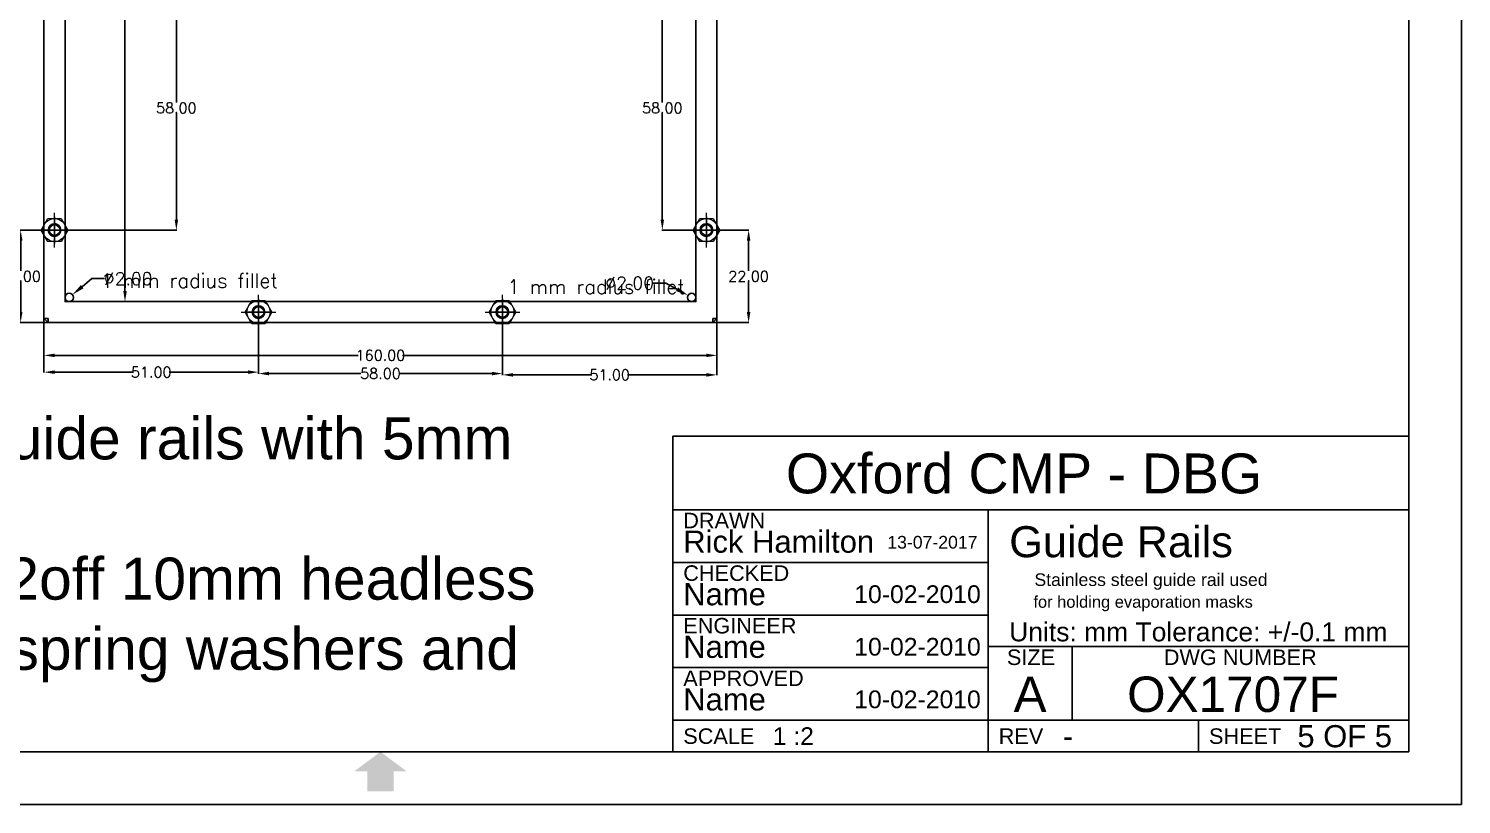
# Model space of a CAD drawing. Header units: millimetres. Extents: x -257 to 257, y -194 to 194.
# Drawn here: x -83.6 to 257, y -194.5 to -10.1 of the extents above; entities that cross this region are included whole.
import ezdxf

# ---------------------------------------------------------------- set-up
doc = ezdxf.new("R2010")
doc.units = ezdxf.units.MM
doc.linetypes.add('CENTER', pattern=[50.8, 31.75, -6.35, 6.35, -6.35])
doc.linetypes.add('HIDDEN', pattern=[9.525, 6.35, -3.175])
for name, color, linetype in [('border', 5, 'Continuous'), ('Guide dimensions', 7, 'Continuous'), ('Guide M3 Nuts', 7, 'Continuous'), ('Guide M3 Threaded Bars', 7, 'Continuous'), ('Guide rails', 7, 'Continuous')]:
    doc.layers.add(name, color=color, linetype=linetype)
doc.styles.add('Arial', font='arial.ttf')
doc.styles.add('Arial_Bold', font='arial.ttf')
doc.styles.get("Standard").update_dxf_attribs({"font": 'txt_____.ttf'})
doc.dimstyles.new('COPY_1_OF_STANDARD', dxfattribs={"dimtxt": 2.5, "dimasz": 2.5, "dimexe": 0.09, "dimexo": 0.031, "dimgap": 0.045, "dimtad": 0, "dimtih": 1, "dimtoh": 1, "dimzin": 0, "dimdsep": 46, "dimtxsty": 'Standard', "dimsah": 1, "dimcen": 0, "dimadec": 0, "dimazin": 0, "dimtfac": 1, "dimtdec": 4, "dimtofl": 0, "dimtmove": 0, "dimatfit": 3, "dimfxl": 1, "dimtfillclr": 256, "dimtolj": 1, "dimtzin": 0, "dimarcsym": 0})
doc.dimstyles.get("Standard").update_dxf_attribs({"dimtxt": 3, "dimasz": 3, "dimexe": 0.18, "dimexo": 0.063, "dimgap": 0.09, "dimtad": 0, "dimtih": 1, "dimtoh": 1, "dimzin": 0, "dimdsep": 46, "dimtxsty": 'Standard', "dimsah": 1, "dimcen": 0, "dimadec": 0, "dimazin": 0, "dimtfac": 1, "dimtdec": 4, "dimtofl": 0, "dimtmove": 0, "dimatfit": 3, "dimfxl": 1, "dimtolj": 1, "dimtzin": 0, "dimarcsym": 0})

# ---------------------------------------------------------------- blocks, each defined once
blk = doc.blocks.new('*D82')
at = {"layer": 'Defpoints', "color": 0, "transparency": 16777216}
for p in [(-74.77, -74.64), (-73.23, -73.36)]:
    blk.add_point(p, dxfattribs=at)
at = {"layer": 'Guide dimensions', "color": 0, "linetype": 'ByBlock', "lineweight": -2, "transparency": 16777216}
for p, q in [((-68.6, -69.55), (-70.91, -71.46)), ((-65.6, -69.55), (-68.6, -69.55))]:
    blk.add_line(p, q, dxfattribs=at)
at = {"layer": 'Guide dimensions', "color": 0, "transparency": 16777216}
blk.add_solid([(-71.23, -71.07), (-70.6, -71.84), (-73.23, -73.36)], dxfattribs=at)
at = {"layer": 'Guide dimensions', "color": 0, "transparency": 16777216, "insert": (-59.97, -69.55), "char_height": 3, "attachment_point": 5}
blk.add_mtext('\\A1;∅2.00', dxfattribs=at)
blk = doc.blocks.new('*D83')
at = {"layer": 'Defpoints', "color": 0, "transparency": 16777216}
for p in [(73.13, -73.51), (74.87, -74.49)]:
    blk.add_point(p, dxfattribs=at)
at = {"layer": 'Guide dimensions', "color": 0, "linetype": 'ByBlock', "lineweight": -2, "transparency": 16777216}
for p, q in [((64.88, -70.6), (67.88, -70.6)), ((67.88, -70.6), (70.5, -72.06))]:
    blk.add_line(p, q, dxfattribs=at)
at = {"layer": 'Guide dimensions', "color": 0, "transparency": 16777216}
blk.add_solid([(70.75, -71.62), (70.26, -72.5), (73.13, -73.51)], dxfattribs=at)
at = {"layer": 'Guide dimensions', "color": 0, "transparency": 16777216, "insert": (59.26, -70.6), "char_height": 3, "attachment_point": 5}
blk.add_mtext('\\A1;∅2.00', dxfattribs=at)
blk = doc.blocks.new('*D96')
at = {"layer": 'Defpoints', "color": 0, "transparency": 16777216}
for p in [(-79, 75), (-104.59, -80), (-79, -80)]:
    blk.add_point(p, dxfattribs=at)
at = {"layer": 'Guide dimensions', "color": 0, "linetype": 'ByBlock', "lineweight": -2, "transparency": 16777216}
for p, q in [((-79.03, 75), (-104.68, 75)), ((-104.59, 72.5), (-104.59, -1.18)), ((-104.59, -77.5), (-104.59, -3.82)), ((-79.03, -80), (-104.68, -80))]:
    blk.add_line(p, q, dxfattribs=at)
at = {"layer": 'Guide dimensions', "color": 0, "transparency": 16777216}
for points in [[(-105, 72.5), (-104.17, 72.5), (-104.59, 75)], [(-105, -77.5), (-104.17, -77.5), (-104.59, -80)]]:
    blk.add_solid(points, dxfattribs=at)
at = {"layer": 'Guide dimensions', "color": 0, "transparency": 16777216, "insert": (-104.59, -2.5), "char_height": 2.5, "attachment_point": 5}
blk.add_mtext('\\A1;155.00', dxfattribs=at)
blk = doc.blocks.new('*D97')
at = {"layer": 'Defpoints', "color": 0, "transparency": 16777216}
for p in [(-76, 75), (-75, -75), (-60.74, -75)]:
    blk.add_point(p, dxfattribs=at)
at = {"layer": 'Guide dimensions', "color": 0, "linetype": 'ByBlock', "lineweight": -2, "transparency": 16777216}
for p, q in [((-75.97, 75), (-60.65, 75)), ((-60.74, 72.5), (-60.74, 1.32)), ((-60.74, -72.5), (-60.74, -1.32)), ((-74.97, -75), (-60.65, -75))]:
    blk.add_line(p, q, dxfattribs=at)
at = {"layer": 'Guide dimensions', "color": 0, "transparency": 16777216}
for points in [[(-61.15, 72.5), (-60.32, 72.5), (-60.74, 75)], [(-61.15, -72.5), (-60.32, -72.5), (-60.74, -75)]]:
    blk.add_solid(points, dxfattribs=at)
at = {"layer": 'Guide dimensions', "color": 0, "transparency": 16777216, "insert": (-60.74, 0), "char_height": 2.5, "attachment_point": 5}
blk.add_mtext('\\A1;150.00', dxfattribs=at)
blk = doc.blocks.new('*D98')
at = {"layer": 'Defpoints', "color": 0, "transparency": 16777216}
for p in [(-80, -79), (80, -79), (80, -87.79)]:
    blk.add_point(p, dxfattribs=at)
at = {"layer": 'Guide dimensions', "color": 0, "linetype": 'ByBlock', "lineweight": -2, "transparency": 16777216}
for p, q in [((-80, -79.03), (-80, -87.88)), ((80, -79.03), (80, -87.88)), ((-77.5, -87.79), (-5.28, -87.79)), ((77.5, -87.79), (5.28, -87.79))]:
    blk.add_line(p, q, dxfattribs=at)
at = {"layer": 'Guide dimensions', "color": 0, "transparency": 16777216}
for points in [[(-77.5, -87.38), (-77.5, -88.21), (-80, -87.79)], [(77.5, -87.38), (77.5, -88.21), (80, -87.79)]]:
    blk.add_solid(points, dxfattribs=at)
at = {"layer": 'Guide dimensions', "color": 0, "transparency": 16777216, "insert": (0, -87.79), "char_height": 2.5, "attachment_point": 5}
blk.add_mtext('\\A1;160.00', dxfattribs=at)
blk = doc.blocks.new('*D100')
at = {"layer": 'Defpoints', "color": 0, "transparency": 16777216}
for p in [(-77.5, 0), (-77.5, -58), (-48.53, -58)]:
    blk.add_point(p, dxfattribs=at)
at = {"layer": 'Guide dimensions', "color": 0, "linetype": 'ByBlock', "lineweight": -2, "transparency": 16777216}
for p, q in [((-77.47, 0), (-48.44, 0)), ((-48.53, -2.5), (-48.53, -27.68)), ((-48.53, -55.5), (-48.53, -30.32)), ((-77.47, -58), (-48.44, -58))]:
    blk.add_line(p, q, dxfattribs=at)
at = {"layer": 'Guide dimensions', "color": 0, "transparency": 16777216}
for points in [[(-48.94, -2.5), (-48.11, -2.5), (-48.53, 0)], [(-48.94, -55.5), (-48.11, -55.5), (-48.53, -58)]]:
    blk.add_solid(points, dxfattribs=at)
at = {"layer": 'Guide dimensions', "color": 0, "transparency": 16777216, "insert": (-48.53, -29), "char_height": 2.5, "attachment_point": 5}
blk.add_mtext('\\A1;58.00', dxfattribs=at)
blk = doc.blocks.new('*D101')
at = {"layer": 'Defpoints', "color": 0, "transparency": 16777216}
for p in [(-77.5, -58), (-85.54, -80), (-79, -80)]:
    blk.add_point(p, dxfattribs=at)
at = {"layer": 'Guide dimensions', "color": 0, "linetype": 'ByBlock', "lineweight": -2, "transparency": 16777216}
for p, q in [((-77.53, -58), (-85.63, -58)), ((-85.54, -60.5), (-85.54, -67.68)), ((-85.54, -77.5), (-85.54, -70.32)), ((-79.03, -80), (-85.63, -80))]:
    blk.add_line(p, q, dxfattribs=at)
at = {"layer": 'Guide dimensions', "color": 0, "transparency": 16777216}
for points in [[(-85.96, -60.5), (-85.12, -60.5), (-85.54, -58)], [(-85.96, -77.5), (-85.12, -77.5), (-85.54, -80)]]:
    blk.add_solid(points, dxfattribs=at)
at = {"layer": 'Guide dimensions', "color": 0, "transparency": 16777216, "insert": (-85.54, -69), "char_height": 2.5, "attachment_point": 5}
blk.add_mtext('\\A1;22.00', dxfattribs=at)
blk = doc.blocks.new('*D103')
at = {"layer": 'Defpoints', "color": 0, "transparency": 16777216}
for p in [(-29, -77.5), (-80, -79), (-29, -91.77)]:
    blk.add_point(p, dxfattribs=at)
at = {"layer": 'Guide dimensions', "color": 0, "linetype": 'ByBlock', "lineweight": -2, "transparency": 16777216}
for p, q in [((-29, -77.53), (-29, -91.86)), ((-80, -79.03), (-80, -91.86)), ((-77.5, -91.77), (-58.74, -91.77)), ((-31.5, -91.77), (-50.26, -91.77))]:
    blk.add_line(p, q, dxfattribs=at)
at = {"layer": 'Guide dimensions', "color": 0, "transparency": 16777216}
for points in [[(-77.5, -91.36), (-77.5, -92.19), (-80, -91.77)], [(-31.5, -91.36), (-31.5, -92.19), (-29, -91.77)]]:
    blk.add_solid(points, dxfattribs=at)
at = {"layer": 'Guide dimensions', "color": 0, "transparency": 16777216, "insert": (-54.5, -91.77), "char_height": 2.5, "attachment_point": 5}
blk.add_mtext('\\A1;51.00', dxfattribs=at)
blk = doc.blocks.new('*D104')
at = {"layer": 'Defpoints', "color": 0, "transparency": 16777216}
for p in [(-29, -77.53), (29, -77.5), (29, -92.11)]:
    blk.add_point(p, dxfattribs=at)
at = {"layer": 'Guide dimensions', "color": 0, "linetype": 'ByBlock', "lineweight": -2, "transparency": 16777216}
for p, q in [((-29, -77.56), (-29, -92.2)), ((29, -77.53), (29, -92.2)), ((-26.5, -92.11), (-4.66, -92.11)), ((26.5, -92.11), (4.66, -92.11))]:
    blk.add_line(p, q, dxfattribs=at)
at = {"layer": 'Guide dimensions', "color": 0, "transparency": 16777216}
for points in [[(-26.5, -91.69), (-26.5, -92.53), (-29, -92.11)], [(26.5, -91.69), (26.5, -92.53), (29, -92.11)]]:
    blk.add_solid(points, dxfattribs=at)
at = {"layer": 'Guide dimensions', "color": 0, "transparency": 16777216, "insert": (0, -92.11), "char_height": 2.5, "attachment_point": 5}
blk.add_mtext('\\A1;58.00', dxfattribs=at)
blk = doc.blocks.new('*D105')
at = {"layer": 'Defpoints', "color": 0, "transparency": 16777216}
for p in [(29, -77.5), (80, -79.03), (80, -92.42)]:
    blk.add_point(p, dxfattribs=at)
at = {"layer": 'Guide dimensions', "color": 0, "linetype": 'ByBlock', "lineweight": -2, "transparency": 16777216}
for p, q in [((29, -77.53), (29, -92.51)), ((80, -79.06), (80, -92.51)), ((31.5, -92.42), (50.26, -92.42)), ((77.5, -92.42), (58.74, -92.42))]:
    blk.add_line(p, q, dxfattribs=at)
at = {"layer": 'Guide dimensions', "color": 0, "transparency": 16777216}
for points in [[(31.5, -92), (31.5, -92.84), (29, -92.42)], [(77.5, -92), (77.5, -92.84), (80, -92.42)]]:
    blk.add_solid(points, dxfattribs=at)
at = {"layer": 'Guide dimensions', "color": 0, "transparency": 16777216, "insert": (54.5, -92.42), "char_height": 2.5, "attachment_point": 5}
blk.add_mtext('\\A1;51.00', dxfattribs=at)
blk = doc.blocks.new('*D108')
at = {"layer": 'Defpoints', "color": 0, "transparency": 16777216}
for p in [(77.5, 0), (67.02, -58), (77.5, -58)]:
    blk.add_point(p, dxfattribs=at)
at = {"layer": 'Guide dimensions', "color": 0, "linetype": 'ByBlock', "lineweight": -2, "transparency": 16777216}
for p, q in [((77.47, 0), (66.93, 0)), ((67.02, -2.5), (67.02, -27.68)), ((67.02, -55.5), (67.02, -30.32)), ((77.47, -58), (66.93, -58))]:
    blk.add_line(p, q, dxfattribs=at)
at = {"layer": 'Guide dimensions', "color": 0, "transparency": 16777216}
for points in [[(66.6, -2.5), (67.44, -2.5), (67.02, 0)], [(66.6, -55.5), (67.44, -55.5), (67.02, -58)]]:
    blk.add_solid(points, dxfattribs=at)
at = {"layer": 'Guide dimensions', "color": 0, "transparency": 16777216, "insert": (67.02, -29), "char_height": 2.5, "attachment_point": 5}
blk.add_mtext('\\A1;58.00', dxfattribs=at)
blk = doc.blocks.new('*D109')
at = {"layer": 'Defpoints', "color": 0, "transparency": 16777216}
for p in [(77.5, -58), (79, -80), (87.53, -80)]:
    blk.add_point(p, dxfattribs=at)
at = {"layer": 'Guide dimensions', "color": 0, "linetype": 'ByBlock', "lineweight": -2, "transparency": 16777216}
for p, q in [((77.53, -58), (87.62, -58)), ((87.53, -60.5), (87.53, -67.68)), ((87.53, -77.5), (87.53, -70.32)), ((79.03, -80), (87.62, -80))]:
    blk.add_line(p, q, dxfattribs=at)
at = {"layer": 'Guide dimensions', "color": 0, "transparency": 16777216}
for points in [[(87.11, -60.5), (87.95, -60.5), (87.53, -58)], [(87.11, -77.5), (87.95, -77.5), (87.53, -80)]]:
    blk.add_solid(points, dxfattribs=at)
at = {"layer": 'Guide dimensions', "color": 0, "transparency": 16777216, "insert": (87.53, -69), "char_height": 2.5, "attachment_point": 5}
blk.add_mtext('\\A1;22.00', dxfattribs=at)

msp = doc.modelspace()

# ---------------------------------------------------------------- linework, layer by layer
at = {"layer": 'border'}
for p, q in [((257, 194.5), (257, -194.5)), ((244.5, 182), (244.5, -182)), ((69.5, -107), (244.5, -107)), ((69.5, -182), (69.5, -107)), ((69.5, -124.5), (244.5, -124.5)), ((144.5, -182), (144.5, -124.5)), ((69.5, -137), (144.5, -137)), ((69.5, -149.5), (144.5, -149.5)), ((144.5, -157), (244.5, -157)), ((164.5, -174.5), (164.5, -157)), ((69.5, -162), (144.5, -162)), ((69.5, -174.5), (244.5, -174.5)), ((194.5, -182), (194.5, -174.5)), ((-244.5, -182), (244.5, -182)), ((-257, -194.5), (257, -194.5))]:
    msp.add_line(p, q, dxfattribs=at)
for points in [[(0, -182), (-6.245, -186.685), (6.25, -186.675), (3.125, -186.685)], [(-3.125, -186.685), (-3.125, -191.375), (3.125, -191.375), (-3.125, -191.375)]]:
    msp.add_solid(points, dxfattribs=at)
at = {"layer": 'border', "extrusion": (0, 0, -1)}
msp.add_solid([(6.245, -186.685), (3.125, -186.685), (-3.125, -186.685), (-3.125, -191.375)], dxfattribs=at)
at = {"layer": 'Guide dimensions'}
for centre in [(-74, -74), (74, -74)]:
    msp.add_circle(centre, 1, dxfattribs=at)
at = {"layer": 'Guide M3 Nuts', "color": 2, "linetype": 'CENTER', "lineweight": 0}
for p, q in [((-77.5, -62.128, -7), (-77.5, -53.872, -7)), ((77.5, -62.128, -7), (77.5, -53.872, -7)), ((-81.628, -58, -7), (-73.372, -58, -7)), ((73.372, -58, -7), (81.628, -58, -7)), ((-29, -81.628, -7), (-29, -73.372, -7)), ((29, -81.628, -7), (29, -73.372, -7)), ((-33.128, -77.5, -7), (-24.872, -77.5, -7)), ((24.872, -77.5, -7), (33.128, -77.5, -7))]:
    msp.add_line(p, q, dxfattribs=at)
at = {"layer": 'Guide M3 Nuts', "color": 1, "linetype": 'Continuous', "lineweight": 0}
for p, q in [((-80.675, -58, -7), (-79.088, -55.25, -7)), ((-79.088, -55.25, -7), (-75.912, -55.25, -7)), ((-75.912, -55.25, -7), (-74.325, -58, -7)), ((74.325, -58, -7), (75.912, -55.25, -7)), ((75.912, -55.25, -7), (79.088, -55.25, -7)), ((79.088, -55.25, -7), (80.675, -58, -7)), ((-79.088, -60.75, -7), (-80.675, -58, -7)), ((-75.912, -60.75, -7), (-79.088, -60.75, -7)), ((-74.325, -58, -7), (-75.912, -60.75, -7)), ((75.912, -60.75, -7), (74.325, -58, -7)), ((79.088, -60.75, -7), (75.912, -60.75, -7)), ((80.675, -58, -7), (79.088, -60.75, -7)), ((-32.175, -77.5, -7), (-30.588, -74.75, -7)), ((-30.588, -74.75, -7), (-27.412, -74.75, -7)), ((-27.412, -74.75, -7), (-25.825, -77.5, -7)), ((25.825, -77.5, -7), (27.412, -74.75, -7)), ((27.412, -74.75, -7), (30.588, -74.75, -7)), ((30.588, -74.75, -7), (32.175, -77.5, -7)), ((-30.588, -80.25, -7), (-32.175, -77.5, -7)), ((-25.825, -77.5, -7), (-27.412, -80.25, -7)), ((27.412, -80.25, -7), (25.825, -77.5, -7)), ((32.175, -77.5, -7), (30.588, -80.25, -7)), ((-27.412, -80.25, -7), (-30.588, -80.25, -7)), ((30.588, -80.25, -7), (27.412, -80.25, -7))]:
    msp.add_line(p, q, dxfattribs=at)
at = {"layer": 'Guide M3 Nuts', "color": 1, "linetype": 'Continuous', "lineweight": 0, "extrusion": (1, -6.12323e-17, -1.83697e-16)}
for p, q in [((-77.5, -61.175, -10), (-77.5, -54.825, -10)), ((-77.5, -54.825, -10), (-77.5, -54.825, -7.246)), ((-77.5, -54.825, -7.246), (-77.5, -55.25, -7)), ((-77.5, -55.25, -7), (-77.5, -60.75, -7)), ((-77.5, -56.412, -10), (-77.5, -56.412, -7.246)), ((77.5, -61.175, -10), (77.5, -54.825, -10)), ((77.5, -54.825, -10), (77.5, -54.825, -7.246)), ((77.5, -54.825, -7.246), (77.5, -55.25, -7)), ((77.5, -55.25, -7), (77.5, -60.75, -7)), ((77.5, -56.412, -10), (77.5, -56.412, -7.246)), ((-77.5, -59.588, -10), (-77.5, -59.588, -7.246)), ((-77.5, -60.75, -7), (-77.5, -61.175, -7.246)), ((-77.5, -61.175, -7.246), (-77.5, -61.175, -10)), ((77.5, -59.588, -10), (77.5, -59.588, -7.246)), ((77.5, -60.75, -7), (77.5, -61.175, -7.246)), ((77.5, -61.175, -7.246), (77.5, -61.175, -10)), ((-29, -80.675, -10), (-29, -74.325, -10)), ((-29, -74.325, -10), (-29, -74.325, -7.246)), ((-29, -74.325, -7.246), (-29, -74.75, -7)), ((-29, -74.75, -7), (-29, -80.25, -7)), ((29, -80.675, -10), (29, -74.325, -10)), ((29, -74.325, -10), (29, -74.325, -7.246)), ((29, -74.325, -7.246), (29, -74.75, -7)), ((29, -74.75, -7), (29, -80.25, -7)), ((-29, -75.912, -10), (-29, -75.912, -7.246)), ((29, -75.912, -10), (29, -75.912, -7.246)), ((-29, -79.088, -10), (-29, -79.088, -7.246)), ((-29, -80.25, -7), (-29, -80.675, -7.246)), ((-29, -80.675, -7.246), (-29, -80.675, -10)), ((29, -79.088, -10), (29, -79.088, -7.246)), ((29, -80.25, -7), (29, -80.675, -7.246)), ((29, -80.675, -7.246), (29, -80.675, -10))]:
    msp.add_line(p, q, dxfattribs=at)
at = {"layer": 'Guide M3 Nuts', "color": 1, "linetype": 'Continuous', "lineweight": 0, "extrusion": (0, -1, -1.83697e-16)}
for p, q in [((-80.675, -58, -10), (-74.325, -58, -10)), ((-80.25, -58, -7), (-80.675, -58, -7.246)), ((-80.675, -58, -7.246), (-80.675, -58, -10)), ((-74.75, -58, -7), (-80.25, -58, -7)), ((-79.088, -58, -10), (-79.088, -58, -7.246)), ((-75.912, -58, -10), (-75.912, -58, -7.246)), ((-74.325, -58, -7.246), (-74.75, -58, -7)), ((-74.325, -58, -10), (-74.325, -58, -7.246)), ((74.325, -58, -10), (80.675, -58, -10)), ((74.75, -58, -7), (74.325, -58, -7.246)), ((74.325, -58, -7.246), (74.325, -58, -10)), ((80.25, -58, -7), (74.75, -58, -7)), ((75.912, -58, -10), (75.912, -58, -7.246)), ((79.088, -58, -10), (79.088, -58, -7.246)), ((80.675, -58, -7.246), (80.25, -58, -7)), ((80.675, -58, -10), (80.675, -58, -7.246)), ((-32.175, -77.5, -10), (-25.825, -77.5, -10)), ((-31.75, -77.5, -7), (-32.175, -77.5, -7.246)), ((-32.175, -77.5, -7.246), (-32.175, -77.5, -10)), ((-26.25, -77.5, -7), (-31.75, -77.5, -7)), ((-30.588, -77.5, -10), (-30.588, -77.5, -7.246)), ((-27.412, -77.5, -10), (-27.412, -77.5, -7.246)), ((-25.825, -77.5, -7.246), (-26.25, -77.5, -7)), ((-25.825, -77.5, -10), (-25.825, -77.5, -7.246)), ((25.825, -77.5, -10), (32.175, -77.5, -10)), ((26.25, -77.5, -7), (25.825, -77.5, -7.246)), ((25.825, -77.5, -7.246), (25.825, -77.5, -10)), ((31.75, -77.5, -7), (26.25, -77.5, -7)), ((27.412, -77.5, -10), (27.412, -77.5, -7.246)), ((30.588, -77.5, -10), (30.588, -77.5, -7.246)), ((32.175, -77.5, -7.246), (31.75, -77.5, -7)), ((32.175, -77.5, -10), (32.175, -77.5, -7.246))]:
    msp.add_line(p, q, dxfattribs=at)
at = {"layer": 'Guide M3 Nuts', "color": 2, "linetype": 'CENTER', "lineweight": 0, "extrusion": (1, -6.12323e-17, -1.83697e-16)}
for p, q in [((-77.5, -58, -10.9), (-77.5, -58, -6.1)), ((77.5, -58, -10.9), (77.5, -58, -6.1)), ((-29, -77.5, -10.9), (-29, -77.5, -6.1)), ((29, -77.5, -10.9), (29, -77.5, -6.1))]:
    msp.add_line(p, q, dxfattribs=at)
at = {"layer": 'Guide M3 Nuts', "color": 2, "linetype": 'CENTER', "lineweight": 0, "extrusion": (0, -1, -1.83697e-16)}
for p, q in [((-77.5, -58, -10.9), (-77.5, -58, -6.1)), ((77.5, -58, -10.9), (77.5, -58, -6.1)), ((-29, -77.5, -10.9), (-29, -77.5, -6.1)), ((29, -77.5, -10.9), (29, -77.5, -6.1))]:
    msp.add_line(p, q, dxfattribs=at)
at = {"layer": 'Guide M3 Nuts', "color": 1, "linetype": 'Continuous', "lineweight": 0}
for centre, radius in [((-77.5, -58, -7), 2.75), ((-77.5, -58, -7), 1.25), ((77.5, -58, -7), 2.75), ((77.5, -58, -7), 1.25), ((-29, -77.5, -7), 2.75), ((29, -77.5, -7), 2.75), ((-29, -77.5, -7), 1.25), ((29, -77.5, -7), 1.25)]:
    msp.add_circle(centre, radius, dxfattribs=at)
for centre in [(-77.5, -58, -7), (77.5, -58, -7), (-29, -77.5, -7), (29, -77.5, -7)]:
    msp.add_arc(centre, 1.5, 70, 19.99922, dxfattribs=at)
at = {"layer": 'Guide M3 Nuts', "color": 1, "linetype": 'Continuous', "lineweight": 0, "extrusion": (1, 0, 0)}
for centre, radius, start, end in [((-55.618, -8.406, -77.5), 1.406, 55.61575, 124.38425), ((-58, -12.254, -77.5), 5.254, 72.41205, 107.58795), ((-55.618, -8.406, 77.5), 1.406, 55.61575, 124.38425), ((-58, -12.254, 77.5), 5.254, 72.41205, 107.58795), ((-60.382, -8.406, -77.5), 1.406, 55.61575, 124.38425), ((-60.382, -8.406, 77.5), 1.406, 55.61575, 124.38425), ((-75.118, -8.406, -29), 1.406, 55.61575, 124.38425), ((-75.118, -8.406, 29), 1.406, 55.61575, 124.38425), ((-77.5, -12.254, -29), 5.254, 72.41205, 107.58795), ((-77.5, -12.254, 29), 5.254, 72.41205, 107.58795), ((-79.882, -8.406, -29), 1.406, 55.61575, 124.38425), ((-79.882, -8.406, 29), 1.406, 55.61575, 124.38425)]:
    msp.add_arc(centre, radius, start, end, dxfattribs=at)
at = {"layer": 'Guide M3 Nuts', "color": 1, "linetype": 'Continuous', "lineweight": 0, "extrusion": (0, -1, 0)}
for centre, radius, start, end in [((-79.882, -8.406, 58), 1.406, 55.61575, 124.38425), ((-77.5, -12.254, 58), 5.254, 72.41205, 107.58795), ((-75.118, -8.406, 58), 1.406, 55.61575, 124.38425), ((75.118, -8.406, 58), 1.406, 55.61575, 124.38425), ((77.5, -12.254, 58), 5.254, 72.41205, 107.58795), ((79.882, -8.406, 58), 1.406, 55.61575, 124.38425), ((-31.382, -8.406, 77.5), 1.406, 55.61575, 124.38425), ((-29, -12.254, 77.5), 5.254, 72.41205, 107.58795), ((-26.618, -8.406, 77.5), 1.406, 55.61575, 124.38425), ((26.618, -8.406, 77.5), 1.406, 55.61575, 124.38425), ((29, -12.254, 77.5), 5.254, 72.41205, 107.58795), ((31.382, -8.406, 77.5), 1.406, 55.61575, 124.38425)]:
    msp.add_arc(centre, radius, start, end, dxfattribs=at)
at = {"layer": 'Guide M3 Threaded Bars', "color": 2, "linetype": 'CENTER', "lineweight": 0}
for p, q in [((-77.5, -59.95, -20), (-77.5, -56.05, -20)), ((77.5, -59.95, -20), (77.5, -56.05, -20)), ((-79.45, -58, -20), (-75.55, -58, -20)), ((75.55, -58, -20), (79.45, -58, -20)), ((-30.95, -77.5, -20), (-27.05, -77.5, -20)), ((-29, -79.45, -20), (-29, -75.55, -20)), ((27.05, -77.5, -20), (30.95, -77.5, -20)), ((29, -79.45, -20), (29, -75.55, -20))]:
    msp.add_line(p, q, dxfattribs=at)
at = {"layer": 'Guide M3 Threaded Bars', "color": 1, "linetype": 'Continuous', "lineweight": 0}
for centre in [(-77.5, -58, -20), (77.5, -58, -20), (-29, -77.5, -20), (29, -77.5, -20)]:
    msp.add_circle(centre, 1.5, dxfattribs=at)
at = {"layer": 'Guide M3 Threaded Bars', "color": 3, "linetype": 'HIDDEN', "lineweight": 0}
for centre, radius in [((-77.5, -58, -20), 1.229), ((77.5, -58, -20), 1.23), ((-29, -77.5, -20), 1.229), ((29, -77.5, -20), 1.23)]:
    msp.add_arc(centre, radius, 30, 0, dxfattribs=at)
at = {"layer": 'Guide rails', "color": 2, "linetype": 'CENTER', "lineweight": 0}
for p, q in [((-77.5, -56.05, -45), (-77.5, -59.95, -45)), ((77.5, -56.05, -45), (77.5, -59.95, -45)), ((-79.45, -58, -45), (-75.55, -58, -45)), ((75.55, -58, -45), (79.45, -58, -45)), ((-30.95, -77.5, -45), (-27.05, -77.5, -45)), ((-30.95, -77.5, -45), (-27.05, -77.5, -45)), ((-29, -79.45, -45), (-29, -75.55, -45)), ((-29, -79.45, -45), (-29, -75.55, -45)), ((27.05, -77.5, -45), (30.95, -77.5, -45)), ((29, -79.45, -45), (29, -75.55, -45))]:
    msp.add_line(p, q, dxfattribs=at)
at = {"layer": 'Guide rails', "color": 1, "linetype": 'Continuous', "lineweight": 0, "extrusion": (-1, 1.83697e-16, -1.83697e-16)}
for p, q in [((-77.5, -56.5, -48), (-77.5, -59.5, -48)), ((-77.5, -56.5, -45), (-77.5, -56.5, -48)), ((-77.5, -56.7, -45), (-77.5, -56.7, -49.3)), ((-77.5, -56.7, -49.3), (-77.5, -58, -50.051)), ((77.5, -56.5, -48), (77.5, -59.5, -48)), ((77.5, -56.5, -45), (77.5, -56.5, -48)), ((77.5, -56.7, -45), (77.5, -56.7, -49.3)), ((77.5, -56.7, -49.3), (77.5, -58, -50.051)), ((-77.5, -59.3, -49.3), (-77.5, -58, -50.051)), ((-77.5, -59.3, -45), (-77.5, -59.3, -49.3)), ((-77.5, -59.5, -45), (-77.5, -59.5, -48)), ((77.5, -59.3, -49.3), (77.5, -58, -50.051)), ((77.5, -59.3, -45), (77.5, -59.3, -49.3)), ((77.5, -59.5, -45), (77.5, -59.5, -48))]:
    msp.add_line(p, q, dxfattribs=at)
at = {"layer": 'Guide rails', "color": 1, "linetype": 'Continuous', "lineweight": 0, "extrusion": (1, -6.12323e-17, -1.83697e-16)}
for p, q in [((-77.5, -56.5, -20.271), (-77.5, -56.5, -39.73)), ((-77.5, -56.5, -39.73), (-77.5, -56.771, -40)), ((-77.5, -56.5, -30), (-77.5, -59.5, -30)), ((-77.5, -56.5, -39.73), (-77.5, -57.55, -39.73)), ((-77.5, -56.5, -20.271), (-77.5, -56.771, -20)), ((-77.5, -56.5, -20.271), (-77.5, -57.55, -20.271)), ((-77.5, -59.5, -30), (-77.5, -56.5, -30)), ((-77.5, -56.771, -40), (-77.5, -59.23, -40)), ((-77.5, -56.771, -20), (-77.5, -59.23, -20)), ((77.5, -56.5, -20.271), (77.5, -56.5, -39.73)), ((77.5, -56.5, -39.73), (77.5, -56.771, -40)), ((77.5, -56.5, -30), (77.5, -59.5, -30)), ((77.5, -56.5, -39.73), (77.5, -57.55, -39.73)), ((77.5, -56.5, -20.271), (77.5, -56.771, -20)), ((77.5, -56.5, -20.271), (77.5, -57.55, -20.271)), ((77.5, -59.5, -30), (77.5, -56.5, -30)), ((77.5, -56.771, -40), (77.5, -59.23, -40)), ((77.5, -56.771, -20), (77.5, -59.23, -20)), ((-77.5, -59.5, -39.73), (-77.5, -58.45, -39.73)), ((-77.5, -59.5, -20.271), (-77.5, -58.45, -20.271)), ((-77.5, -59.23, -40), (-77.5, -59.5, -39.73)), ((-77.5, -59.23, -20), (-77.5, -59.5, -20.271)), ((-77.5, -59.5, -39.73), (-77.5, -59.5, -20.271)), ((77.5, -59.5, -39.73), (77.5, -58.45, -39.73)), ((77.5, -59.5, -20.271), (77.5, -58.45, -20.271)), ((77.5, -59.23, -40), (77.5, -59.5, -39.73)), ((77.5, -59.23, -20), (77.5, -59.5, -20.271)), ((77.5, -59.5, -39.73), (77.5, -59.5, -20.271)), ((-29, -76, -20.271), (-29, -76, -39.73)), ((-29, -76, -39.73), (-29, -76.27, -40)), ((-29, -76, -30), (-29, -79, -30)), ((-29, -76, -39.73), (-29, -77.05, -39.73)), ((-29, -76, -20.271), (-29, -76.27, -20)), ((-29, -76, -20.271), (-29, -77.05, -20.271)), ((-29, -79, -30), (-29, -76, -30)), ((-29, -76.27, -40), (-29, -78.73, -40)), ((-29, -76.27, -20), (-29, -78.73, -20)), ((-29, -79, -39.73), (-29, -77.95, -39.73)), ((-29, -79, -20.271), (-29, -77.95, -20.271)), ((29, -76, -20.271), (29, -76, -39.73)), ((29, -76, -39.73), (29, -76.27, -40)), ((29, -76, -30), (29, -79, -30)), ((29, -76, -39.73), (29, -77.05, -39.73)), ((29, -76, -20.271), (29, -76.27, -20)), ((29, -76, -20.271), (29, -77.05, -20.271)), ((29, -79, -30), (29, -76, -30)), ((29, -76.27, -40), (29, -78.73, -40)), ((29, -76.27, -20), (29, -78.73, -20)), ((29, -79, -39.73), (29, -77.95, -39.73)), ((29, -79, -20.271), (29, -77.95, -20.271)), ((-29, -78.73, -40), (-29, -79, -39.73)), ((-29, -78.73, -20), (-29, -79, -20.271)), ((-29, -79, -39.73), (-29, -79, -20.271)), ((29, -78.73, -40), (29, -79, -39.73)), ((29, -78.73, -20), (29, -79, -20.271)), ((29, -79, -39.73), (29, -79, -20.271))]:
    msp.add_line(p, q, dxfattribs=at)
at = {"layer": 'Guide rails', "color": 3, "linetype": 'HIDDEN', "lineweight": 0, "extrusion": (1, -6.12323e-17, -1.83697e-16)}
for p, q in [((-77.5, -56.771, -30), (-77.5, -56.5, -29.531)), ((-77.5, -56.771, -30), (-77.5, -56.5, -30.469)), ((-77.5, -56.771, -40), (-77.5, -56.771, -30)), ((-77.5, -56.771, -30), (-77.5, -56.771, -20)), ((77.5, -56.771, -30), (77.5, -56.5, -29.531)), ((77.5, -56.771, -30), (77.5, -56.5, -30.469)), ((77.5, -56.771, -40), (77.5, -56.771, -30)), ((77.5, -56.771, -30), (77.5, -56.771, -20)), ((-77.5, -59.23, -40), (-77.5, -59.23, -30)), ((-77.5, -59.23, -30), (-77.5, -59.5, -29.531)), ((-77.5, -59.23, -30), (-77.5, -59.23, -20)), ((-77.5, -59.23, -30), (-77.5, -59.5, -30.469)), ((77.5, -59.23, -40), (77.5, -59.23, -30)), ((77.5, -59.23, -30), (77.5, -59.5, -29.531)), ((77.5, -59.23, -30), (77.5, -59.23, -20)), ((77.5, -59.23, -30), (77.5, -59.5, -30.469)), ((-29, -76.27, -30), (-29, -76, -29.531)), ((-29, -76.27, -30), (-29, -76, -30.469)), ((-29, -76.27, -40), (-29, -76.27, -30)), ((-29, -76.27, -30), (-29, -76.27, -20)), ((29, -76.27, -30), (29, -76, -29.531)), ((29, -76.27, -30), (29, -76, -30.469)), ((29, -76.27, -40), (29, -76.27, -30)), ((29, -76.27, -30), (29, -76.27, -20)), ((-29, -78.73, -40), (-29, -78.73, -30)), ((-29, -78.73, -30), (-29, -79, -29.531)), ((-29, -78.73, -30), (-29, -78.73, -20)), ((-29, -78.73, -30), (-29, -79, -30.469)), ((29, -78.73, -40), (29, -78.73, -30)), ((29, -78.73, -30), (29, -79, -29.531)), ((29, -78.73, -30), (29, -78.73, -20)), ((29, -78.73, -30), (29, -79, -30.469))]:
    msp.add_line(p, q, dxfattribs=at)
at = {"layer": 'Guide rails', "color": 1, "linetype": 'Continuous', "lineweight": 0, "extrusion": (0, -1, -1.83697e-16)}
for p, q in [((-78.73, -58, -40), (-79, -58, -39.73)), ((-79, -58, -39.73), (-79, -58, -20.271)), ((-76, -58, -30), (-79, -58, -30)), ((-79, -58, -39.73), (-77.95, -58, -39.73)), ((-78.73, -58, -20), (-79, -58, -20.271)), ((-79, -58, -20.271), (-77.95, -58, -20.271)), ((-79, -58, -30), (-76, -58, -30)), ((-76.27, -58, -40), (-78.73, -58, -40)), ((-76.27, -58, -20), (-78.73, -58, -20)), ((-76, -58, -39.73), (-77.05, -58, -39.73)), ((-76, -58, -20.271), (-77.05, -58, -20.271)), ((-76, -58, -39.73), (-76.27, -58, -40)), ((-76, -58, -20.271), (-76.27, -58, -20)), ((-76, -58, -20.271), (-76, -58, -39.73)), ((76.27, -58, -40), (76, -58, -39.73)), ((76, -58, -39.73), (76, -58, -20.271)), ((79, -58, -30), (76, -58, -30)), ((76, -58, -39.73), (77.05, -58, -39.73)), ((76.27, -58, -20), (76, -58, -20.271)), ((76, -58, -20.271), (77.05, -58, -20.271)), ((76, -58, -30), (79, -58, -30)), ((78.73, -58, -40), (76.27, -58, -40)), ((78.73, -58, -20), (76.27, -58, -20)), ((79, -58, -39.73), (77.95, -58, -39.73)), ((79, -58, -20.271), (77.95, -58, -20.271)), ((79, -58, -39.73), (78.73, -58, -40)), ((79, -58, -20.271), (78.73, -58, -20)), ((79, -58, -20.271), (79, -58, -39.73)), ((-30.5, -77.5, -48), (-27.5, -77.5, -48)), ((-30.5, -77.5, -45), (-30.5, -77.5, -48)), ((-30.229, -77.5, -40), (-30.5, -77.5, -39.73)), ((-30.5, -77.5, -39.73), (-30.5, -77.5, -20.271)), ((-27.5, -77.5, -30), (-30.5, -77.5, -30)), ((-30.5, -77.5, -39.73), (-29.45, -77.5, -39.73)), ((-30.229, -77.5, -20), (-30.5, -77.5, -20.271)), ((-30.5, -77.5, -20.271), (-29.45, -77.5, -20.271)), ((-30.5, -77.5, -30), (-27.5, -77.5, -30)), ((-30.3, -77.5, -45), (-30.3, -77.5, -49.3)), ((-30.3, -77.5, -49.3), (-29, -77.5, -50.051)), ((-27.77, -77.5, -40), (-30.229, -77.5, -40)), ((-27.77, -77.5, -20), (-30.229, -77.5, -20)), ((-27.7, -77.5, -49.3), (-29, -77.5, -50.051)), ((-27.5, -77.5, -39.73), (-28.55, -77.5, -39.73)), ((-27.5, -77.5, -20.271), (-28.55, -77.5, -20.271)), ((-27.5, -77.5, -39.73), (-27.77, -77.5, -40)), ((-27.5, -77.5, -20.271), (-27.77, -77.5, -20)), ((-27.7, -77.5, -45), (-27.7, -77.5, -49.3)), ((-27.5, -77.5, -45), (-27.5, -77.5, -48)), ((-27.5, -77.5, -20.271), (-27.5, -77.5, -39.73)), ((27.5, -77.5, -48), (30.5, -77.5, -48)), ((27.5, -77.5, -45), (27.5, -77.5, -48)), ((27.771, -77.5, -40), (27.5, -77.5, -39.73)), ((27.5, -77.5, -39.73), (27.5, -77.5, -20.271)), ((30.5, -77.5, -30), (27.5, -77.5, -30)), ((27.5, -77.5, -39.73), (28.55, -77.5, -39.73)), ((27.771, -77.5, -20), (27.5, -77.5, -20.271)), ((27.5, -77.5, -20.271), (28.55, -77.5, -20.271)), ((27.5, -77.5, -30), (30.5, -77.5, -30)), ((27.7, -77.5, -45), (27.7, -77.5, -49.3)), ((27.7, -77.5, -49.3), (29, -77.5, -50.051)), ((30.23, -77.5, -40), (27.771, -77.5, -40)), ((30.23, -77.5, -20), (27.771, -77.5, -20)), ((30.3, -77.5, -49.3), (29, -77.5, -50.051)), ((30.5, -77.5, -39.73), (29.45, -77.5, -39.73)), ((30.5, -77.5, -20.271), (29.45, -77.5, -20.271)), ((30.5, -77.5, -39.73), (30.23, -77.5, -40)), ((30.5, -77.5, -20.271), (30.23, -77.5, -20)), ((30.3, -77.5, -45), (30.3, -77.5, -49.3)), ((30.5, -77.5, -45), (30.5, -77.5, -48)), ((30.5, -77.5, -20.271), (30.5, -77.5, -39.73))]:
    msp.add_line(p, q, dxfattribs=at)
at = {"layer": 'Guide rails', "color": 3, "linetype": 'HIDDEN', "lineweight": 0, "extrusion": (0, -1, -1.83697e-16)}
for p, q in [((-78.73, -58, -30), (-79, -58, -29.531)), ((-78.73, -58, -30), (-79, -58, -30.469)), ((-78.73, -58, -40), (-78.73, -58, -30)), ((-78.73, -58, -30), (-78.73, -58, -20)), ((-76.27, -58, -40), (-76.27, -58, -30)), ((-76.27, -58, -30), (-76, -58, -29.531)), ((-76.27, -58, -30), (-76.27, -58, -20)), ((-76.27, -58, -30), (-76, -58, -30.469)), ((76.27, -58, -30), (76, -58, -29.531)), ((76.27, -58, -30), (76, -58, -30.469)), ((76.27, -58, -40), (76.27, -58, -30)), ((76.27, -58, -30), (76.27, -58, -20)), ((78.73, -58, -40), (78.73, -58, -30)), ((78.73, -58, -30), (79, -58, -29.531)), ((78.73, -58, -30), (78.73, -58, -20)), ((78.73, -58, -30), (79, -58, -30.469)), ((-30.229, -77.5, -30), (-30.5, -77.5, -29.531)), ((-30.229, -77.5, -30), (-30.5, -77.5, -30.469)), ((-30.229, -77.5, -40), (-30.229, -77.5, -30)), ((-30.229, -77.5, -30), (-30.229, -77.5, -20)), ((-27.77, -77.5, -40), (-27.77, -77.5, -30)), ((-27.77, -77.5, -30), (-27.5, -77.5, -29.531)), ((-27.77, -77.5, -30), (-27.77, -77.5, -20)), ((-27.77, -77.5, -30), (-27.5, -77.5, -30.469)), ((27.771, -77.5, -30), (27.5, -77.5, -29.531)), ((27.771, -77.5, -30), (27.5, -77.5, -30.469)), ((27.771, -77.5, -40), (27.771, -77.5, -30)), ((27.771, -77.5, -30), (27.771, -77.5, -20)), ((30.23, -77.5, -40), (30.23, -77.5, -30)), ((30.23, -77.5, -30), (30.5, -77.5, -29.531)), ((30.23, -77.5, -30), (30.23, -77.5, -20)), ((30.23, -77.5, -30), (30.5, -77.5, -30.469))]:
    msp.add_line(p, q, dxfattribs=at)
at = {"layer": 'Guide rails', "color": 2, "linetype": 'CENTER', "lineweight": 0, "extrusion": (-1, 1.83697e-16, -1.83697e-16)}
for p, q in [((-77.5, -58, -51.351), (-77.5, -58, -43.7)), ((77.5, -58, -51.351), (77.5, -58, -43.7))]:
    msp.add_line(p, q, dxfattribs=at)
at = {"layer": 'Guide rails', "color": 2, "linetype": 'CENTER', "lineweight": 0, "extrusion": (0, -1, -1.83697e-16)}
for p, q in [((-77.5, -58, -40.9), (-77.5, -58, -9.1)), ((77.5, -58, -40.9), (77.5, -58, -9.1)), ((-29, -77.5, -51.351), (-29, -77.5, -43.7)), ((-29, -77.5, -40.9), (-29, -77.5, -9.1)), ((29, -77.5, -51.351), (29, -77.5, -43.7)), ((29, -77.5, -40.9), (29, -77.5, -9.1))]:
    msp.add_line(p, q, dxfattribs=at)
at = {"layer": 'Guide rails', "color": 2, "linetype": 'CENTER', "lineweight": 0, "extrusion": (1, -6.12323e-17, -1.83697e-16)}
for p, q in [((-77.5, -58, -40.9), (-77.5, -58, -9.1)), ((77.5, -58, -40.9), (77.5, -58, -9.1)), ((-29, -77.5, -40.9), (-29, -77.5, -9.1)), ((29, -77.5, -40.9), (29, -77.5, -9.1))]:
    msp.add_line(p, q, dxfattribs=at)
at = {"layer": 'Guide rails'}
for p, q in [((-75, -75, -50), (-75, -75, -45)), ((75, -75, -45), (75, -75, -50)), ((-79, -79, -50), (-80, -79, -49)), ((-80, -79, -49), (-80, -79, -45)), ((-79, -79, -50), (-79, -80, -49)), ((-79, -80, -45), (-79, -80, -49)), ((79, -80, -49), (79, -79, -50)), ((80, -79, -49), (79, -79, -50)), ((79, -80, -49), (79, -80, -45)), ((80, -79, -45), (80, -79, -49))]:
    msp.add_line(p, q, dxfattribs=at)
at = {"layer": 'Guide rails', "flags": 128}
msp.add_lwpolyline([(-79, 75), (-80, 74), (-80, -79), (-79, -80), (79, -80), (80, -79), (80, 74), (79, 75), (76, 75), (75, 74), (75, -75), (-75, -75), (-75, 74), (-76, 75), (-79, 75)], dxfattribs=at)
msp.add_lwpolyline([(-79, 75), (-80, 74), (-80, -79), (-79, -80), (79, -80), (80, -79), (80, 74), (79, 75), (76, 75), (75, 74), (75, -75), (-75, -75), (-75, 74), (-76, 75), (-79, 75)], dxfattribs=at)
at = {"layer": 'Guide rails', "extrusion": (0, 0, -1)}
for centre in [(77.5, -58, 45), (77.5, -58, 48), (-77.5, -58, 45), (-77.5, -58, 48)]:
    msp.add_circle(centre, 1.5, dxfattribs=at)
at = {"layer": 'Guide rails', "color": 1, "linetype": 'Continuous', "lineweight": 0}
for centre in [(-77.5, -58, -45), (77.5, -58, -45), (-29, -77.5, -45), (-29, -77.5, -45), (29, -77.5, -45)]:
    msp.add_circle(centre, 1.3, dxfattribs=at)
at = {"layer": 'Guide rails'}
for centre in [(-29, -77.5, -48), (29, -77.5, -48), (29, -77.5, -45)]:
    msp.add_circle(centre, 1.5, dxfattribs=at)
at = {"layer": 'Guide rails', "color": 1, "linetype": 'Continuous', "lineweight": 0}
for centre, start, end in [((-77.5, -58, -45), 340, 289.99922), ((77.5, -58, -45), 340, 289.99922), ((-29, -77.5, -45), 70, 19.99922), ((-29, -77.5, -45), 70, 19.99922), ((29, -77.5, -45), 70, 19.99922)]:
    msp.add_arc(centre, 1.5, start, end, dxfattribs=at)

# ---------------------------------------------------------------- texts
at = {"layer": 'border'}
for s, height, style, p in [('Oxford CMP - DBG', 9.4784, 'Arial_Bold', (96.391, -120.587)), ('DRAWN', 3.6895, 'Arial_Bold', (72, -128.883)), ('Rick Hamilton', 5.2674, 'Arial', (72, -134.688)), ('Guide Rails', 7.3658, 'Arial', (149.5, -135.759)), ('13-07-2017', 3, 'Arial', (120.515, -133.7)), ('CHECKED', 3.6895, 'Arial_Bold', (72, -141.383)), ('Stainless steel guide rail used', 3, 'Arial', (155.488, -142.6)), ('Name', 5.2674, 'Arial', (72, -147.188)), ('10-02-2010', 4.2111, 'Arial', (112.652, -146.649)), ('for holding evaporation masks', 2.8, 'Arial', (155.244, -147.767)), ('ENGINEER', 3.6895, 'Arial_Bold', (72, -153.883)), ('Units: mm Tolerance: +/-0.1 mm', 4.5, 'Arial', (149.5, -155.759)), ('Name', 5.2674, 'Arial', (72, -159.688)), ('10-02-2010', 4.2111, 'Arial', (112.652, -159.149)), ('SIZE', 3.6895, 'Arial_Bold', (148.956, -161.383)), ('DWG NUMBER', 3.6895, 'Arial_Bold', (186.253, -161.383)), ('APPROVED', 3.6895, 'Arial_Bold', (72, -166.383)), ('A', 8.422, 'Arial', (150.533, -172.548)), ('OX1707F', 8.4221, 'Arial', (177.53, -172.548)), ('Name', 5.2674, 'Arial', (72, -172.188)), ('10-02-2010', 4.2111, 'Arial', (112.652, -171.649)), ('SCALE', 3.6895, 'Arial_Bold', (72, -180.133)), ('1 :2', 4.2111, 'Arial', (93.25, -180.399)), ('REV', 3.6895, 'Arial_Bold', (147, -180.133)), ('SHEET', 3.6895, 'Arial_Bold', (197, -180.133)), ('5 OF 5', 5.2674, 'Arial', (218.015, -180.938)), ('-', 5.267, 'Arial', (162.248, -180.938))]:
    msp.add_text(s, height=height, dxfattribs=dict(at, style=style)).set_placement(p)
at = {"layer": 'Guide dimensions', "linetype": 'Continuous', "lineweight": -3}
for p in [(-66.523, -71.722), (30.228, -73.18)]:
    msp.add_text('1 mm radius fillet', height=3.4, dxfattribs=at).set_placement(p)
at = {"layer": 'Guide dimensions', "linetype": 'Continuous', "lineweight": -3, "insert": (-220.939, -179.334), "char_height": 9.99999, "width": 259.05283, "attachment_point": 7, "style": 'Arial'}
msp.add_mtext('4 off Stainless steel guide rails with 5mm square cross section.\\PTo be supplied with 32off 10mm headless M3 screws, 32off M3 spring washers and 32off M3 nuts', dxfattribs=at)

# ---------------------------------------------------------------- dimensions: what is measured, and where the dimension line sits
at = {"layer": 'Guide dimensions'}
for base, p1, p2, picture, middle in [((-104.587, -80, -50), (-79, 75, -50), (-79, -80, -50), '*D96', (-104.587, -2.5, -50)), ((-60.736, -75, -50), (-76, 75, -50), (-75, -75, -50), '*D97', (-60.736, 0, -50)), ((-48.527, -58, -50), (-77.5, 0, -50), (-77.5, -58, -50), '*D100', (-48.527, -29, -50)), ((67.019, -58, -50), (77.5, 0, -50), (77.5, -58, -50), '*D108', (67.019, -29, -50)), ((-85.54, -80, -50), (-77.5, -58, -50), (-79, -80, -50), '*D101', (-85.54, -69, -50)), ((87.53, -80, -50), (77.5, -58, -50), (79, -80, -50), '*D109', (87.53, -69, -50))]:
    dim = msp.add_linear_dim(base=base, p1=p1, p2=p2, angle=90, dimstyle='COPY_1_OF_STANDARD', override={"dimtxsty": 'Standard'}, dxfattribs=at)
    dim.commit()
    dim.dimension.update_dxf_attribs({"geometry": picture, "text_midpoint": middle})
for p1, p2, picture, middle in [((-74.772, -74.636), (-73.228, -73.364), '*D82', (-59.973, -69.549)), ((74.874, -74.485), (73.126, -73.515), '*D83', (59.256, -70.602))]:
    dim = msp.add_diameter_dim_2p(p1=p1, p2=p2, dimstyle='Standard', override={"dimexe": 0.18, "dimexo": 0.063, "dimgap": 0.09, "dimtxsty": 'Standard', "dimtfillclr": 7}, dxfattribs=at)
    dim.commit()
    dim.dimension.update_dxf_attribs({"geometry": picture, "text_midpoint": middle})
for base, p1, p2, picture, middle in [((-29, -91.772, -50), (-80, -79, -50), (-29, -77.5, -50), '*D103', (-54.5, -91.772, -50)), ((29, -92.111, -50), (-29, -77.531, -50), (29, -77.5, -50), '*D104', (0, -92.111, -50)), ((80, -92.42, -50), (29, -77.5, -50), (80, -79.031, -50), '*D105', (54.5, -92.42, -50)), ((80, -87.795, -50), (-80, -79, -50), (80, -79, -50), '*D98', (0, -87.795, -50))]:
    dim = msp.add_linear_dim(base=base, p1=p1, p2=p2, dimstyle='COPY_1_OF_STANDARD', override={"dimtxsty": 'Standard'}, dxfattribs=at)
    dim.commit()
    dim.dimension.update_dxf_attribs({"geometry": picture, "text_midpoint": middle})

doc.saveas('drawing.dxf')
